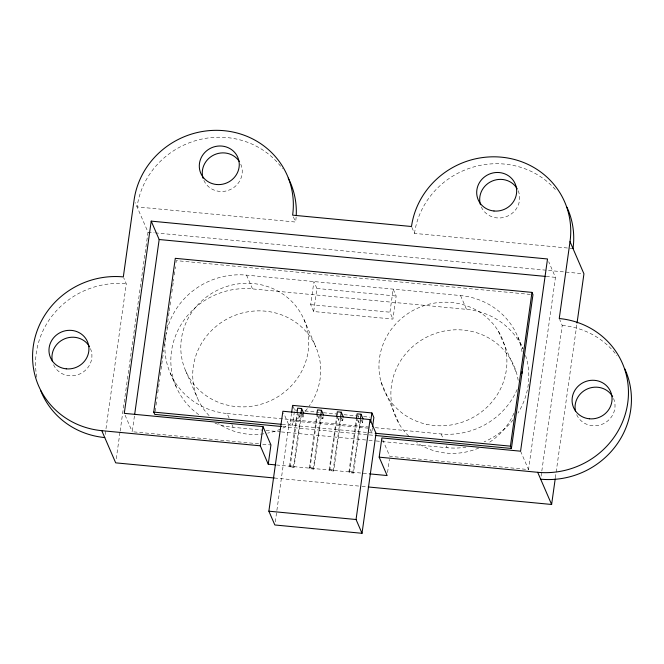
<?xml version="1.0" encoding="UTF-8"?>
<svg xmlns="http://www.w3.org/2000/svg" width="664" height="664" viewBox="0 0 664 664"><rect width="100%" height="100%" fill="white"/><g stroke="black" fill="none" stroke-linecap="round" stroke-linejoin="round"><path stroke-width="0.5" stroke-dasharray="3.32 2.49" d="M105.186 434.497L126.301 283.794L123.695 277.759M116.266 458.749L120.001 432.098M120.151 431.069L148.022 232.192L135.215 202.603M258.611 443.801L132.236 431.733L134.526 415.373M155.177 411.323L155.891 406.202M156.04 405.173L156.754 400.052M156.903 399.022L157.185 396.972M157.758 392.872L159.202 382.622M159.343 381.592L159.626 379.542M160.207 375.442L160.92 370.321M161.07 369.292L161.642 365.192M161.784 364.171L163.361 352.891M163.51 351.87L163.792 349.82M164.373 345.712L165.087 340.591M165.228 339.561L166.241 332.39M166.813 328.29L167.527 323.161M167.677 322.14L168.39 317.01M168.54 315.989L169.112 311.889M169.254 310.86L170.839 299.58M170.98 298.559L171.262 296.509M171.843 292.409L172.557 287.28M172.706 286.259L173.279 282.159M173.42 281.129L173.711 279.079M174.283 274.979L174.997 269.858M175.147 268.829L175.429 266.779M176.01 262.678L176.292 260.628L531.93 294.584M275.269 521.921L288.848 425.026L283.669 413.074M293.015 406.293L294.608 409.97L292.45 425.35L290.467 420.752L291.471 413.572M313.674 311.524L310.686 304.627L313.923 281.561L316.902 288.458L313.674 311.524L392.93 319.093L396.159 296.028L393.179 289.13L389.942 312.196L392.93 319.093M301.439 414.568L294.044 467.373L290.077 466.999L289.579 465.846L296.808 414.253M290.077 466.999L297.621 413.174M303.481 414.12L303.074 417L299.115 416.627L299.514 413.738M294.044 467.373L293.546 466.228L300.775 414.635M321.276 416.311L313.881 469.116L309.914 468.734L309.416 467.589L316.645 415.988M309.914 468.734L317.458 414.917M323.177 416.818L322.911 418.743L318.952 418.361L319.351 415.481M313.881 469.116L313.383 467.962L320.753 415.357M341.088 418.204L333.693 471.008L329.726 470.627L329.236 469.481L336.465 417.88M329.726 470.627L337.271 416.809M342.998 418.71L342.724 420.636L338.764 420.254L339.03 418.328M333.693 471.008L333.195 469.855L340.424 418.262M360.851 420.246L353.447 473.05L349.488 472.668L348.99 471.523L356.219 419.922M349.488 472.668L357.024 418.851M362.884 419.789L362.486 422.677L358.518 422.296L358.792 420.37M353.447 473.05L352.949 471.896L360.178 420.304M372.429 427.79L371.716 432.911L369.723 428.321L290.467 420.752M387.56 472.511L389.403 459.363M382.663 439.784L389.826 456.326L528.527 469.572L555.469 277.353L548.705 261.724M541.11 476.121L541.683 472.021M541.824 470.992L562.225 325.418L559.619 319.392M555.353 477.823L576.9 324.049M296.127 217.02A80.601 76.617 -23.4 0 1 295.596 222.05L137.083 206.911A80.601 76.617 -23.4 0 1 197.98 139.988A80.601 76.617 -23.4 0 1 282.432 168.639M411.871 227.362L414.485 233.396L571.97 248.436M148.022 232.192L154.206 232.782M155.235 232.881L581.88 273.618M546.181 276.473L555.469 277.353M229.146 418.121L227.154 413.523A72.542 68.956 -23.4 0 1 165.519 337.511A72.542 68.956 -23.4 0 1 246.552 275.128L460.55 295.563A72.542 68.956 -23.4 0 1 522.128 352.443M316.902 288.458L396.159 296.028M198.752 414.635A72.542 68.956 -23.4 0 1 176.425 333.627A72.542 68.956 -23.4 0 1 252.519 288.915L466.518 309.349A72.542 68.956 -23.4 0 1 523.041 348.94L517.472 336.059M310.686 304.627L389.942 312.196M294.608 409.97L299.754 410.46M304.901 410.95L319.309 412.327M323.426 412.717L337.843 414.095M344.018 414.685L359.456 416.162M363.573 416.552L369.748 417.141M227.154 413.523L371.193 427.276M375.309 427.674L441.153 433.957A72.542 68.956 -23.4 0 0 517.239 389.245M282.175 424.362L374.795 433.21M282.565 426.603L374.313 435.368M214.987 423.192A72.542 68.956 -23.4 0 0 233.122 427.309L261.931 430.064M266.048 430.455L280.449 431.832M281.478 431.932L367.897 440.182M368.927 440.282L375.102 440.871M376.131 440.971L447.121 447.744A72.542 68.956 -23.4 0 0 465.912 447.154M262.72 444.191L270.937 444.971M309.416 467.589L313.383 467.962M329.236 469.481L333.195 469.855M289.579 465.846L293.546 466.228M348.99 471.523L352.949 471.896M276.448 464.983L369.707 473.889M274.398 478.005L360.967 486.272M361.996 486.372L367.151 486.861M498.423 331.27L516.708 373.533M460.55 295.563L466.518 309.349M520.576 451.188L528.527 469.572M441.153 433.957L443.145 438.555M446.324 445.909L447.121 447.744M381.078 382.049L399.363 424.313M293.355 216.879L295.596 222.05M361.365 420.088L362.486 422.677M357.863 415.697L358.66 417.531M357.398 419.714L358.518 422.296M304.004 319.575A64.483 61.295 -23.4 0 1 236.16 406.592A64.483 61.295 -23.4 0 1 194.178 309.084A64.483 61.295 -23.4 0 1 304.004 319.575L315.931 347.147M341.611 418.046L342.724 420.636M337.644 417.673L338.764 420.254M322.164 417.017L322.911 418.743M317.832 415.78L318.952 418.361M246.552 275.128L252.519 288.915M301.954 414.419L303.074 417M297.995 414.037L299.115 416.627M231.927 424.553L233.122 427.309M185.555 370.595L197.49 398.176M170.225 373.027L176.192 386.813M125.073 415.183L132.236 431.733M518.177 190.709A20.152 19.156 -23.4 0 1 507.246 216.273A20.152 19.156 -23.4 0 1 481.159 206.653M414.485 233.396A80.601 76.617 -23.4 0 1 472.361 167.336A80.601 76.617 -23.4 0 1 556.125 190.419M525.564 355.464A72.542 68.956 -23.4 0 1 517.92 413.099M513.139 419.814A72.542 68.956 -23.4 0 1 484.089 441.884M562.225 325.418A80.601 76.617 -23.4 0 1 616.956 355.655M613.553 398.5A20.152 19.156 -23.4 0 1 602.621 424.064A20.152 19.156 -23.4 0 1 576.543 414.444M240.775 164.215A20.152 19.156 -23.4 0 1 229.835 189.779A20.152 19.156 -23.4 0 1 203.757 180.16M36.819 377.218A80.601 76.617 -23.4 0 1 126.301 283.794M90.445 348.55A20.152 19.156 -23.4 0 1 79.514 374.114A20.152 19.156 -23.4 0 1 53.427 364.494M408.775 436.074A64.483 61.295 -23.4 0 1 426.695 337.129A64.483 61.295 -23.4 0 1 518.177 380.406M513.919 413.249A64.483 61.295 -23.4 0 1 489.227 442.456M478.736 448.034A64.483 61.295 -23.4 0 1 416.618 442.465M209.11 415.639A64.483 61.295 -23.4 0 1 210.446 331.643A64.483 61.295 -23.4 0 1 297.256 323.434A64.483 61.295 -23.4 0 1 309.167 406.169M307.316 408.659A64.483 61.295 -23.4 0 1 304.817 411.672M304.162 412.402A64.483 61.295 -23.4 0 1 267.7 433.111M263.832 433.791A64.483 61.295 -23.4 0 1 218.373 423.483M426.205 424.221A64.483 61.295 -23.4 0 0 504.773 345.961A64.483 61.295 -23.4 0 0 397.794 321.832A64.483 61.295 -23.4 0 0 426.205 424.221"/><path stroke-width="1" d="M369.707 473.889L387.137 475.548L379.177 457.164L381.875 437.941L520.576 451.188L547.51 258.968L151.218 221.129L124.284 413.348L262.986 426.587L270.937 444.971L268.248 464.194L275.419 464.883M134.676 414.353L159.169 239.513L151.218 221.129M281.536 426.504L154.745 414.402L153.749 412.103L175.296 258.329L531.964 292.384L532.96 294.683L511.413 448.457L375.343 435.468M268.248 464.194L260.288 445.81L262.986 426.587M268.87 511.189L282.881 411.24L370.064 419.565L376.031 433.351L362.021 533.3L274.838 524.975L268.87 511.189L356.053 519.514L362.021 533.3M291.612 412.551L292.616 405.372L371.882 412.942L373.865 417.54L372.57 426.761M297.099 412.228L297.663 408.186L301.622 408.559L303.614 413.157M300.916 413.622L301.622 408.559M316.786 414.983L317.5 409.92L321.459 410.302L323.451 414.9M320.753 415.357L321.459 410.302M336.606 416.876L337.312 411.813L341.279 412.195L343.263 416.784M340.566 417.249L341.279 412.195M356.361 418.909L357.066 413.855L361.033 414.236L363.017 418.826M360.32 419.291L361.033 414.236M356.053 519.514L370.064 419.565M370.587 422.171L371.882 412.942M511.413 448.457L510.417 446.158L531.964 292.384M274.398 478.005L115.694 462.849L101.775 430.67A80.601 76.617 -23.4 0 1 33.291 346.218A80.601 76.617 -23.4 0 1 123.321 276.905L134.095 200.013A80.601 76.617 -23.4 0 1 224.133 130.7A80.601 76.617 -23.4 0 1 292.616 215.153L411.497 226.507A80.601 76.617 -23.4 0 1 501.536 157.185A80.601 76.617 -23.4 0 1 570.019 241.638L559.246 318.529A80.601 76.617 -23.4 0 1 627.729 402.982A80.601 76.617 -23.4 0 1 537.699 472.303L379.177 457.164M368.18 486.961L551.618 504.474L555.212 478.844M577.049 323.019L583.938 273.817L570.019 241.638M159.169 239.513L545.144 276.373M153.749 412.103L281.154 424.271M375.824 433.31L510.417 446.158M101.775 430.67L260.288 445.81M537.699 472.303L551.618 504.474M480.47 204.769A20.152 19.156 -23.4 0 1 492.099 181.089A20.152 19.156 -23.4 0 1 517.281 188.916M566.956 207.259A80.601 76.617 -23.4 0 1 572.999 248.535M522.186 371.574A72.542 68.956 -23.4 0 1 521.871 373.566M104.754 437.568A80.601 76.617 -23.4 0 1 40.745 390.731M624.666 368.603A80.601 76.617 -23.4 0 1 615.337 446.482A80.601 76.617 -23.4 0 1 540.679 479.192M575.58 411.589A20.152 19.156 -23.4 0 1 587.964 388.672A20.152 19.156 -23.4 0 1 612.664 396.707M288.234 178.077A80.601 76.617 -23.4 0 1 296.252 214.995M203.068 178.284A20.152 19.156 -23.4 0 1 214.206 154.812A20.152 19.156 -23.4 0 1 239.355 161.559M52.473 361.639A20.152 19.156 -23.4 0 1 64.856 338.723A20.152 19.156 -23.4 0 1 89.557 346.757M493.991 211.003A20.152 19.156 -23.4 0 0 515.189 183.812A20.152 19.156 -23.4 0 0 480.869 180.533A20.152 19.156 -23.4 0 0 493.991 211.003M589.366 418.793A20.152 19.156 -23.4 0 0 610.573 391.602A20.152 19.156 -23.4 0 0 576.252 388.324A20.152 19.156 -23.4 0 0 589.366 418.793M216.588 184.517A20.152 19.156 -23.4 0 0 237.787 157.327A20.152 19.156 -23.4 0 0 203.466 154.048A20.152 19.156 -23.4 0 0 216.588 184.517M66.259 368.844A20.152 19.156 -23.4 0 0 87.457 341.653A20.152 19.156 -23.4 0 0 53.145 338.374A20.152 19.156 -23.4 0 0 66.259 368.844"/></g></svg>
